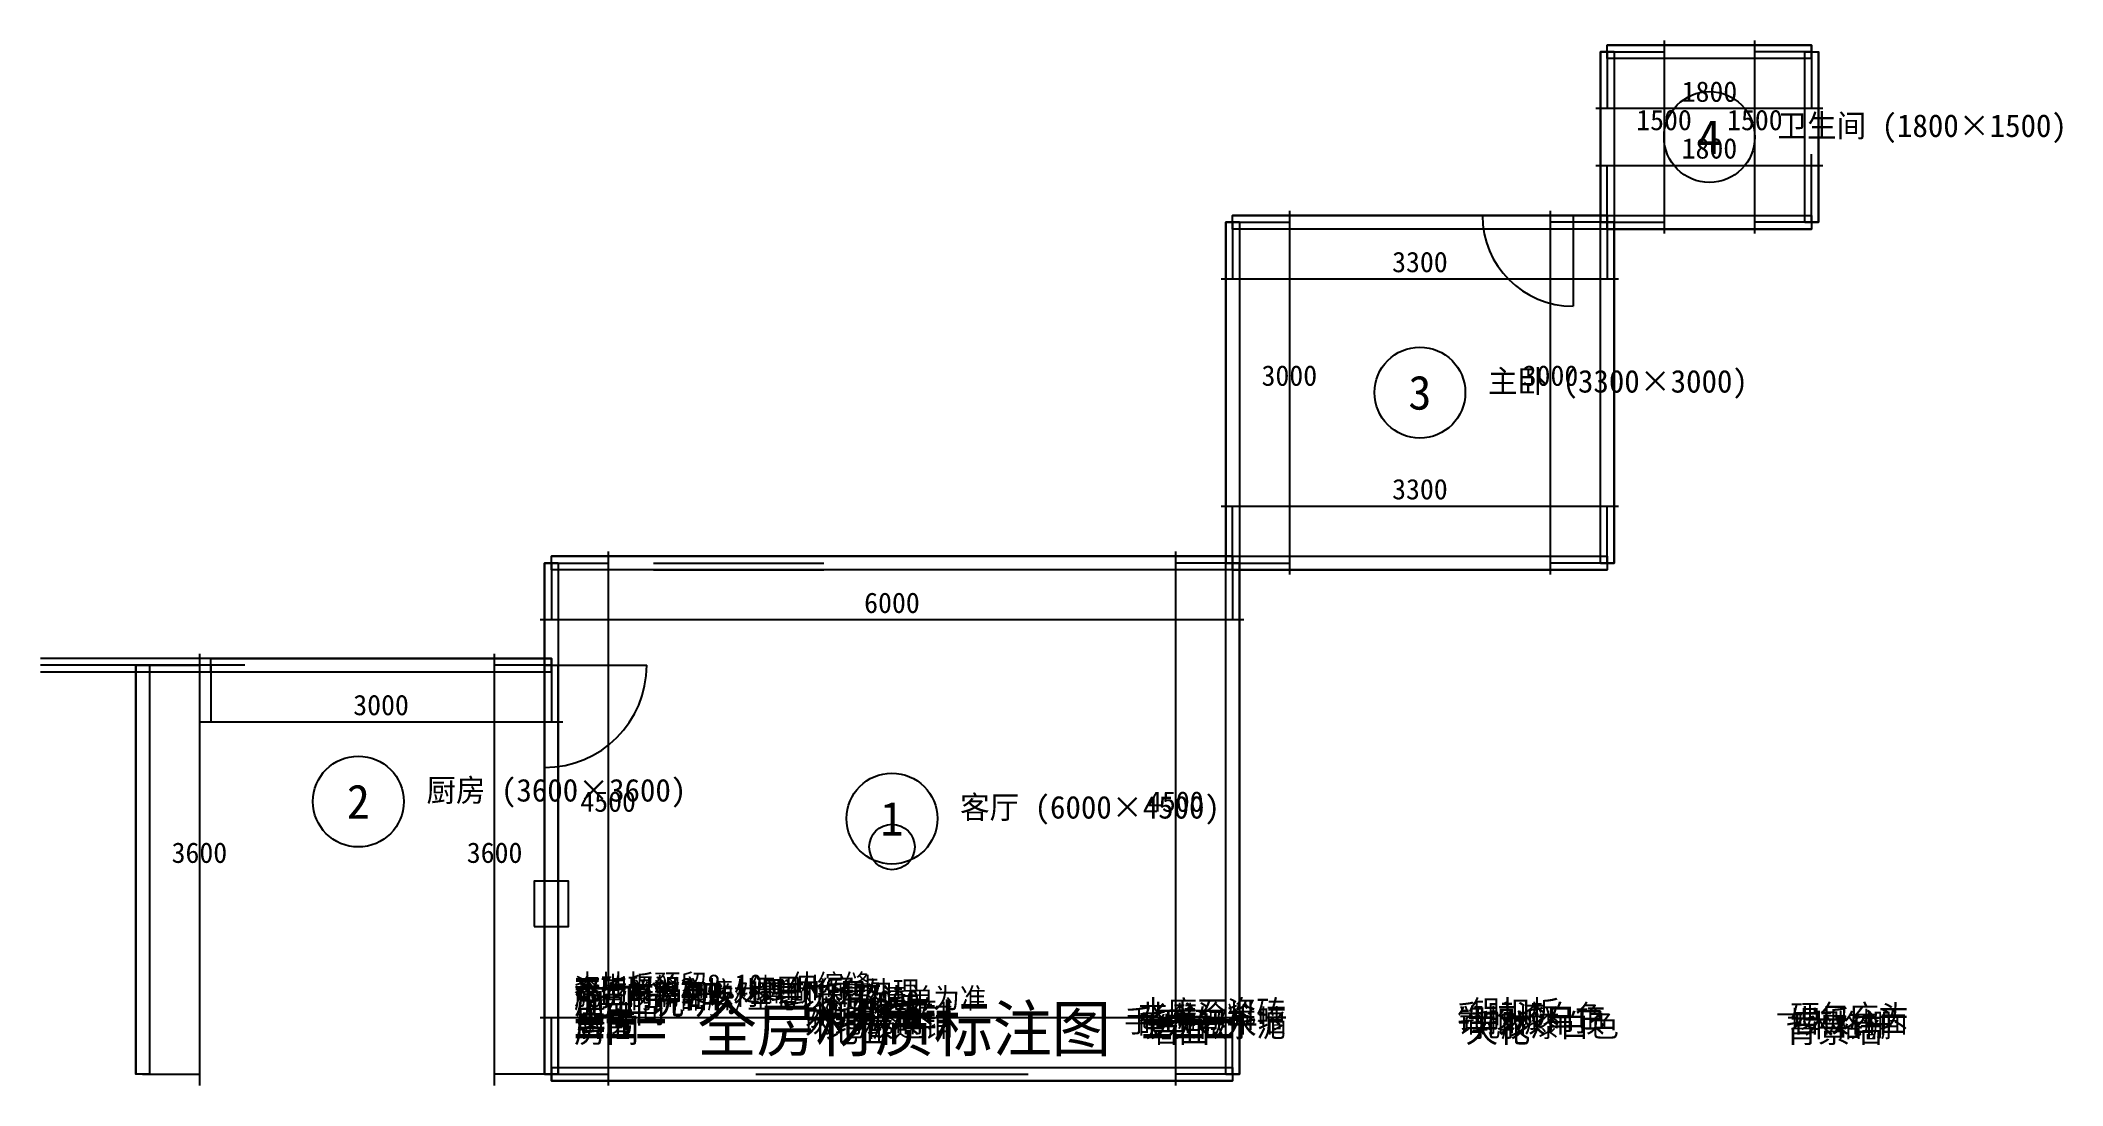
# Model space of a CAD drawing. Header units: metres. Extents: x -4500 to 13310, y -100 to 9100.
import ezdxf
from ezdxf.enums import TextEntityAlignment as Align

# ---------------------------------------------------------------- set-up
doc = ezdxf.new("R2010")
doc.units = ezdxf.units.M
for name, color, linetype in [('原始结构-墙体', 7, 'Continuous'), ('原始结构-墙填充', 7, 'Continuous'), ('原始结构-尺寸标注', 7, 'Continuous'), ('原始结构-房间标号', 7, 'Continuous'), ('原始结构-柱', 7, 'Continuous'), ('原始结构-梁', 7, 'Continuous'), ('原始结构-窗', 7, 'Continuous'), ('原始结构-门', 7, 'Continuous'), ('施工-施工说明', 7, 'Continuous'), ('施工-材质索引', 7, 'Continuous')]:
    doc.layers.add(name, color=color, linetype=linetype)

msp = doc.modelspace()

# ---------------------------------------------------------------- linework, layer by layer
at = {"layer": '原始结构-墙体'}
for p, q in [((9240, 9000), (9240, 7500)), ((9360, 9000), (9240, 9000)), ((11100, 9060), (9300, 9060)), ((9300, 8940), (9300, 9060)), ((11100, 8940), (9300, 8940)), ((9360, 9000), (9360, 7500)), ((11040, 7500), (11040, 9000)), ((11040, 9000), (11160, 9000)), ((11100, 8940), (11100, 9060)), ((11160, 7500), (11160, 9000)), ((5940, 7500), (5940, 4500)), ((6060, 7500), (5940, 7500)), ((9300, 7560), (6000, 7560)), ((6000, 7440), (6000, 7560)), ((6060, 7500), (6060, 4500)), ((9240, 4500), (9240, 7500)), ((9240, 7500), (9360, 7500)), ((9360, 7500), (9240, 7500)), ((9300, 7440), (9300, 7560)), ((9300, 7560), (11100, 7560)), ((9300, 7560), (9300, 7440)), ((9360, 4500), (9360, 7500)), ((11040, 7500), (11160, 7500)), ((11100, 7560), (11100, 7440)), ((9300, 7440), (6000, 7440)), ((9300, 7440), (11100, 7440)), ((-60, 4500), (-60, 0)), ((60, 4500), (-60, 4500)), ((6000, 4560), (0, 4560)), ((0, 4440), (0, 4560)), ((60, 4500), (60, 0)), ((5940, 0), (5940, 4500)), ((5940, 4500), (6060, 4500)), ((6060, 4500), (5940, 4500)), ((6000, 4440), (6000, 4560)), ((6000, 4560), (9300, 4560)), ((6000, 4560), (6000, 4440)), ((6060, 0), (6060, 4500)), ((9240, 4500), (9360, 4500)), ((9300, 4560), (9300, 4440)), ((6000, 4440), (0, 4440)), ((6000, 4440), (9300, 4440)), ((-3660, 3600), (-3660, 0)), ((-3540, 3600), (-3660, 3600)), ((-3540, 3600), (-3540, 0)), ((0, 3660), (-3000, 3660)), ((-3000, 3540), (-3000, 3660)), ((-60, 0), (-60, 3600)), ((-60, 3600), (60, 3600)), ((0, 3540), (0, 3660)), ((60, 0), (60, 3600)), ((0, 3540), (-3000, 3540)), ((-3540, 0), (-3660, 0)), ((60, 0), (-60, 0)), ((-60, 0), (60, 0)), ((0, 60), (6000, 60)), ((0, 60), (0, -60)), ((5940, 0), (6060, 0)), ((6000, 60), (6000, -60)), ((0, -60), (6000, -60))]:
    msp.add_line(p, q, dxfattribs=at)
at = {"layer": '原始结构-墙填充'}
for points in [[(9360, 9000), (9360, 7500), (9240, 7500), (9240, 9000)], [(11100, 8940), (9300, 8940), (9300, 9060), (11100, 9060)], [(11040, 7500), (11040, 9000), (11160, 9000), (11160, 7500)], [(6060, 7500), (6060, 4500), (5940, 4500), (5940, 7500)], [(9300, 7440), (6000, 7440), (6000, 7560), (9300, 7560)], [(9240, 4500), (9240, 7500), (9360, 7500), (9360, 4500)], [(9300, 7560), (11100, 7560), (11100, 7440), (9300, 7440)], [(60, 4500), (60, 0), (-60, 0), (-60, 4500)], [(6000, 4440), (0, 4440), (0, 4560), (6000, 4560)], [(5940, 0), (5940, 4500), (6060, 4500), (6060, 0)], [(6000, 4560), (9300, 4560), (9300, 4440), (6000, 4440)], [(-3540, 3600), (-3540, 0), (-3660, 0), (-3660, 3600)], [(0, 3540), (-3000, 3540), (-3000, 3660), (0, 3660)], [(-60, 0), (-60, 3600), (60, 3600), (60, 0)], [(0, 60), (6000, 60), (6000, -60), (0, -60)]]:
    msp.add_lwpolyline(points, close=True, dxfattribs=at)
at = {"layer": '原始结构-尺寸标注'}
for p, q in [((9800, 9100), (9800, 8900)), ((10600, 8900), (10600, 9100)), ((9300, 9000), (9300, 8500)), ((9300, 9000), (9800, 9000)), ((9800, 9000), (9800, 7500)), ((11100, 9000), (10600, 9000)), ((10600, 7500), (10600, 9000)), ((11100, 9000), (11100, 8500)), ((9400, 8500), (9200, 8500)), ((11100, 8500), (9300, 8500)), ((11200, 8500), (11000, 8500)), ((9200, 8000), (9400, 8000)), ((9300, 7500), (9300, 8000)), ((9300, 8000), (11100, 8000)), ((11000, 8000), (11200, 8000)), ((11100, 7500), (11100, 8000)), ((6000, 7500), (6000, 7000)), ((6000, 7500), (6500, 7500)), ((6500, 7600), (6500, 7400)), ((6500, 7500), (6500, 4500)), ((8800, 7400), (8800, 7600)), ((9300, 7500), (8800, 7500)), ((8800, 4500), (8800, 7500)), ((9300, 7500), (9300, 7000)), ((9300, 7500), (9800, 7500)), ((9800, 7600), (9800, 7400)), ((10600, 7400), (10600, 7600)), ((11100, 7500), (10600, 7500)), ((6100, 7000), (5900, 7000)), ((9300, 7000), (6000, 7000)), ((9400, 7000), (9200, 7000)), ((5900, 5000), (6100, 5000)), ((6000, 4500), (6000, 5000)), ((6000, 5000), (9300, 5000)), ((9200, 5000), (9400, 5000)), ((9300, 4500), (9300, 5000)), ((0, 4500), (0, 4000)), ((0, 4500), (500, 4500)), ((500, 4600), (500, 4400)), ((500, 4500), (500, 0)), ((5500, 4400), (5500, 4600)), ((6000, 4500), (5500, 4500)), ((5500, 0), (5500, 4500)), ((6000, 4500), (6000, 4000)), ((6000, 4500), (6500, 4500)), ((6500, 4600), (6500, 4400)), ((8800, 4400), (8800, 4600)), ((9300, 4500), (8800, 4500)), ((100, 4000), (-100, 4000)), ((6000, 4000), (0, 4000)), ((6100, 4000), (5900, 4000)), ((-3600, 3600), (-3100, 3600)), ((-3100, 3700), (-3100, 3500)), ((-3100, 3600), (-3100, 0)), ((-3000, 3600), (-3000, 3100)), ((-500, 3500), (-500, 3700)), ((0, 3600), (-500, 3600)), ((-500, 0), (-500, 3600)), ((0, 3600), (0, 3100)), ((-2900, 3100), (-3100, 3100)), ((0, 3100), (-3000, 3100)), ((100, 3100), (-100, 3100)), ((-100, 500), (100, 500)), ((0, 0), (0, 500)), ((0, 500), (6000, 500)), ((5900, 500), (6100, 500)), ((6000, 0), (6000, 500)), ((-3600, 0), (-3100, 0)), ((-3100, 100), (-3100, -100)), ((-500, -100), (-500, 100)), ((0, 0), (-500, 0)), ((0, 0), (500, 0)), ((500, 100), (500, -100)), ((5500, -100), (5500, 100)), ((6000, 0), (5500, 0))]:
    msp.add_line(p, q, dxfattribs=at)
at = {"layer": '原始结构-房间标号'}
for centre in [(10200, 8250), (7650, 6000), (-1700, 2400), (3000, 2250)]:
    msp.add_circle(centre, 400, dxfattribs=at)
at = {"layer": '原始结构-柱'}
msp.add_circle((3000, 2000), 200, dxfattribs=at)
at = {"layer": '原始结构-梁'}
msp.add_lwpolyline([(-150, 1300), (150, 1300), (150, 1700), (-150, 1700)], close=True, dxfattribs=at)
at = {"layer": '原始结构-窗'}
for p, q in [((11040, 7500), (11040, 8100)), ((11100, 7500), (11100, 8100)), ((11160, 7500), (11160, 8100)), ((900, 4560), (2400, 4560)), ((900, 4500), (2400, 4500)), ((900, 4440), (2400, 4440)), ((-2700, 3660), (-4500, 3660)), ((-2700, 3600), (-4500, 3600)), ((-2700, 3540), (-4500, 3540)), ((1800, 60), (4200, 60)), ((1800, 0), (4200, 0)), ((1800, -60), (4200, -60))]:
    msp.add_line(p, q, dxfattribs=at)
at = {"layer": '原始结构-门'}
for p, q in [((9000, 7560), (9000, 6760)), ((-60, 3600), (840, 3600))]:
    msp.add_line(p, q, dxfattribs=at)
for centre, radius, start, end in [((9000, 7560), 800, -180, -90), ((-60, 3600), 900, -90, 0)]:
    msp.add_arc(centre, radius, start, end, dxfattribs=at)

# ---------------------------------------------------------------- texts
at = {"layer": '原始结构-尺寸标注'}
for s, p in [('1800', (10200, 8560)), ('1500', (9800, 8310)), ('1500', (10600, 8310)), ('1800', (10200, 8060)), ('3300', (7650, 7060)), ('3000', (6500, 6060)), ('3000', (8800, 6060)), ('3300', (7650, 5060)), ('6000', (3000, 4060)), ('3000', (-1500, 3160)), ('4500', (500, 2310)), ('4500', (5500, 2310)), ('3600', (-3100, 1860)), ('3600', (-500, 1860)), ('6000', (3000, 560))]:
    msp.add_text(s, height=180, dxfattribs=at).set_placement(p, align=Align.CENTER)
at = {"layer": '原始结构-房间标号'}
for s, p in [('4', (10200, 8100)), ('3', (7650, 5850)), ('2', (-1700, 2250)), ('1', (3000, 2100))]:
    msp.add_text(s, height=300, dxfattribs=at).set_placement(p, align=Align.CENTER)
for s, p in [('卫生间 (1800×1500)', (10800, 8250)), ('主卧 (3300×3000)', (8250, 6000)), ('厨房 (3600×3600)', (-1100, 2400)), ('客厅 (6000×4500)', (3600, 2250))]:
    msp.add_text(s, height=200, dxfattribs=at).set_placement(p)
at = {"layer": '施工-施工说明'}
for s, height, p in [('木地板预留8-10mm伸缩缝', 180, (200, 700)), ('所有材料品牌/型号以材料清单为准', 180, (200, 580)), ('施工前需确认材料到货情况', 180, (200, 610)), ('不同材料交接处需做收口处理', 180, (200, 640)), ('瓷砖留缝2mm，使用十字卡', 180, (200, 670)), ('施工说明:', 250, (200, 530)), ('=== 全房材质标注图 ===', 400, (200, 200))]:
    msp.add_text(s, height=height, dxfattribs=at).set_placement(p)
at = {"layer": '施工-材质索引'}
for s, height, p in [('厨房           防滑瓷砖             手工砖/半墙           铝扣板吊顶            岩板台面', 200, (220, 370)), ('客厅           木地板通铺            暖灰微水泥            乳胶漆白色            木格栅', 200, (220, 330)), ('卫生间          防滑瓷砖             水磨石瓷砖            铝扣板              —', 200, (220, 450)), ('主卧           木地板通铺            艺术涂料             乳胶漆白色            硬包床头', 200, (220, 410)), ('房间           地面               墙面               天花               背景墙', 220, (200, 280))]:
    msp.add_text(s, height=height, dxfattribs=at).set_placement(p)

doc.saveas('drawing.dxf')
